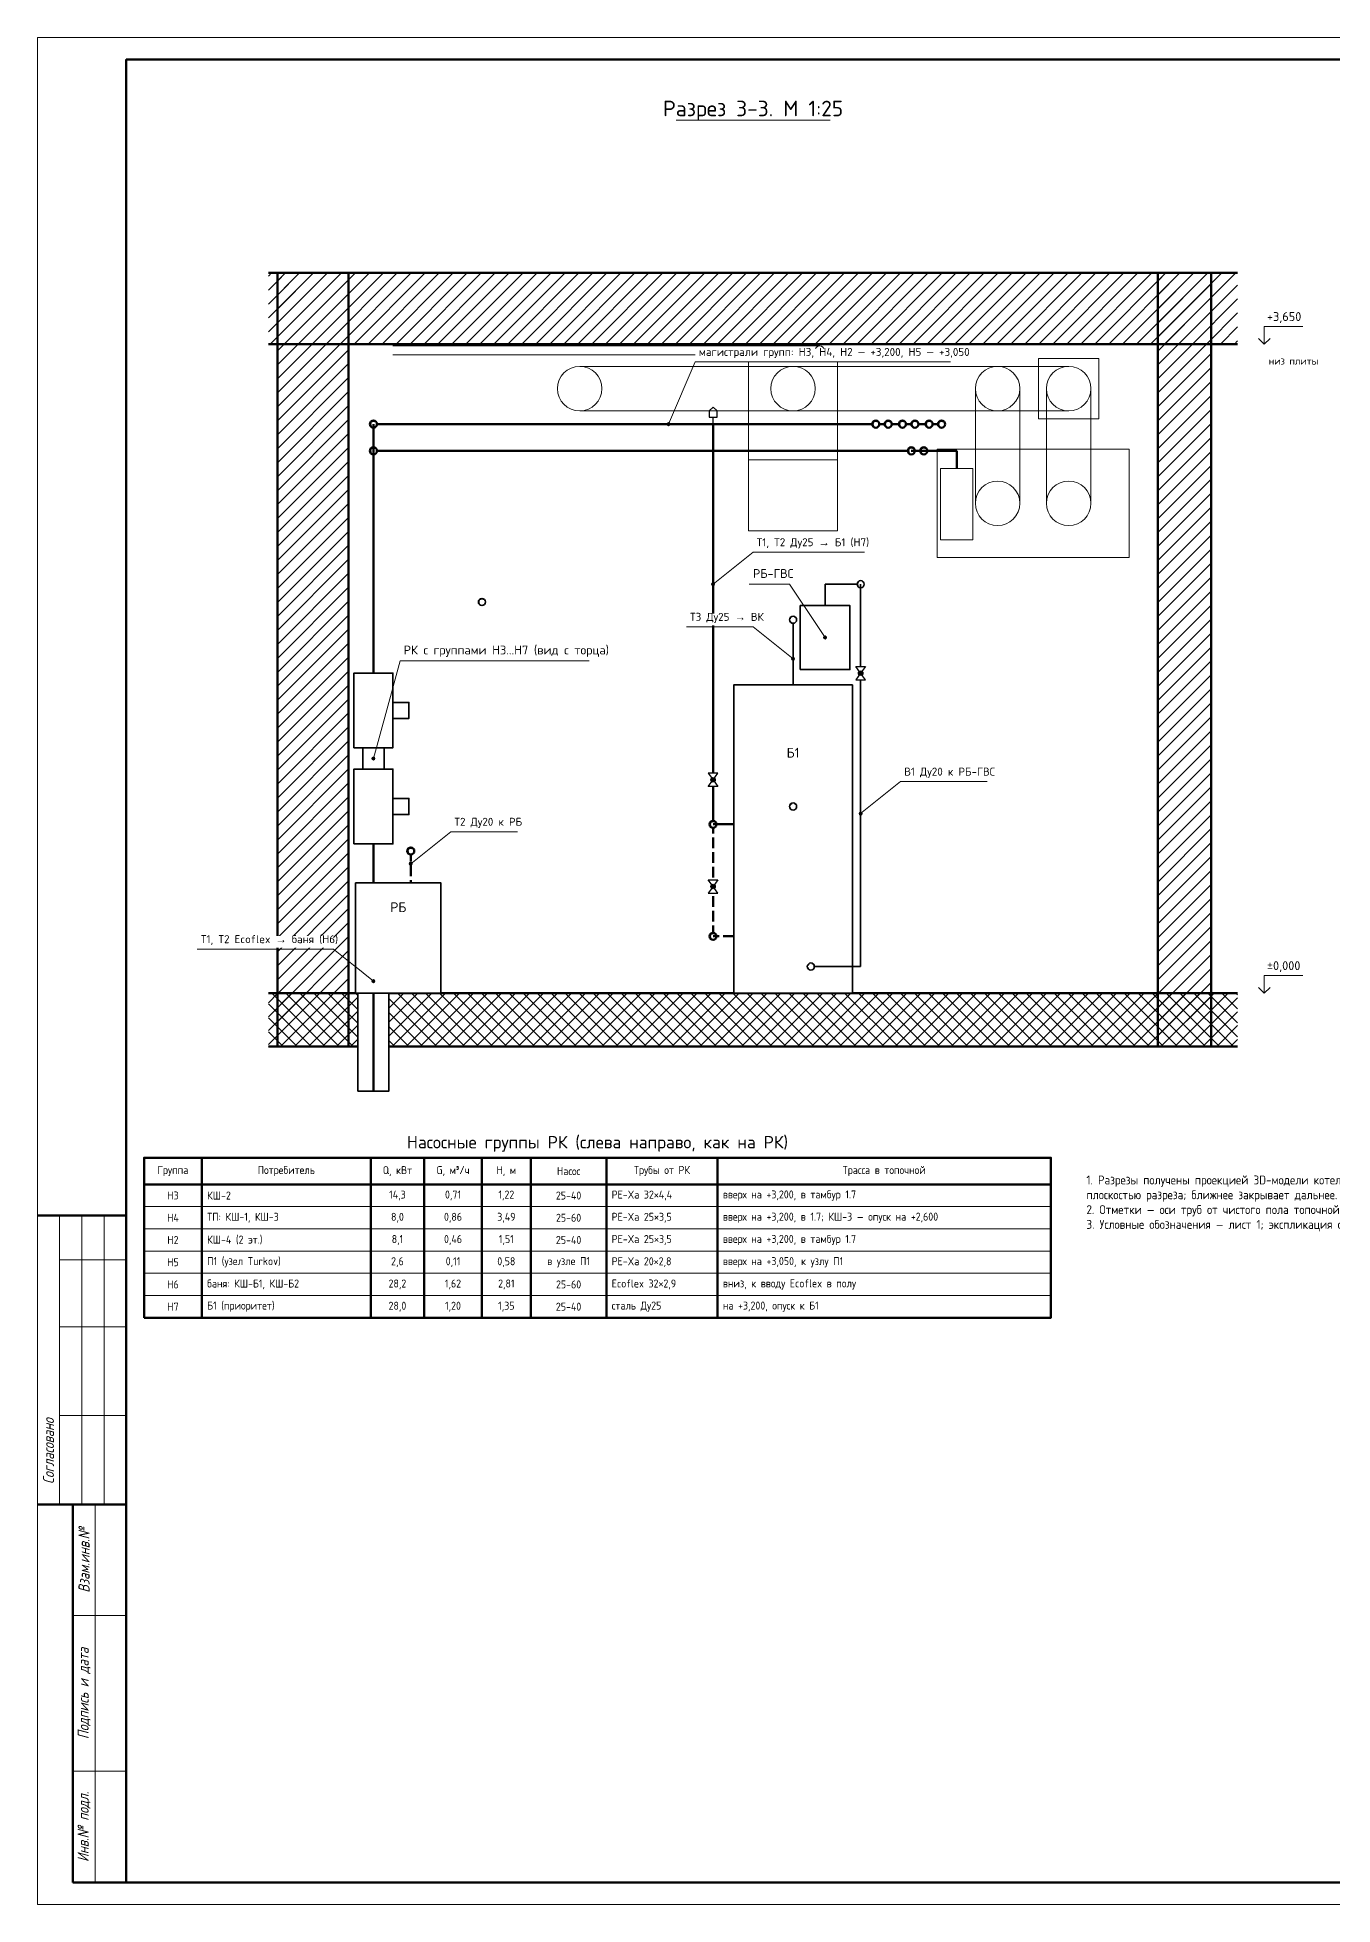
# Paper-space layout 'Лист' of a CAD drawing. Header units: millimetres. Extents: x 0 to 594, y 0 to 420.
# Drawn here: x 0 to 291.4, y 0 to 420 of the extents above; entities that cross this region are included whole.
import ezdxf
from ezdxf.enums import TextEntityAlignment as Align

# ---------------------------------------------------------------- set-up
doc = ezdxf.new("R2010")
doc.units = ezdxf.units.MM
doc.linetypes.add('ОВ_ШТРИХ', pattern=[330, 240, -90])
for name, color, linetype, lineweight in [('Рамка', 7, 'Continuous', 50), ('Таблицы', 7, 'Continuous', 18), ('Текст', 7, 'Continuous', 18), ('ТМ_арматура', 7, 'Continuous', 25), ('ТМ_В1', 150, 'Continuous', 35), ('ТМ_Г', 42, 'Continuous', 35), ('ТМ_марки', 7, 'Continuous', 18), ('ТМ_оборуд', 7, 'Continuous', 35), ('ТМ_ОВ', 8, 'Continuous', 13), ('ТМ_размеры', 7, 'Continuous', 13), ('ТМ_стены', 7, 'Continuous', 50), ('ТМ_Т1', 1, 'Continuous', 50), ('ТМ_Т11', 30, 'Continuous', 50), ('ТМ_Т2', 5, 'Continuous', 50), ('ТМ_Т21', 4, 'Continuous', 50), ('ТМ_Т3', 3, 'Continuous', 35), ('ТМ_Т4', 82, 'Continuous', 35), ('ТМ_штрих', 8, 'Continuous', 13), ('Тонкие', 8, 'Continuous', 13)]:
    doc.layers.add(name, color=color, linetype=linetype, lineweight=lineweight)
doc.styles.add('GOST', font='isocpeur.ttf', dxfattribs={"width": 0.9})
doc.styles.add('GOST_I', font='isocpeur.ttf', dxfattribs={"width": 0.8})

psp = doc.layouts.new('Лист')

# ---------------------------------------------------------------- hatches: boundary and pattern name
at = {"layer": 'ТМ_марки'}
h = psp.add_hatch(color=7, dxfattribs=at)
edge = h.paths.add_edge_path()
edge.add_arc((142, 333), 0.35, 0, 360)
h = psp.add_hatch(color=7, dxfattribs=at)
edge = h.paths.add_edge_path()
edge.add_arc((152, 297), 0.35, 0, 360)
at = {"layer": 'ТМ_штрих'}
h = psp.add_hatch(dxfattribs=at)
h.set_pattern_fill('ANSI31', scale=0.7)
h.paths.add_polyline_path([(52, 351), (270, 351), (270, 367), (52, 367)])
h = psp.add_hatch(dxfattribs=at)
h.set_pattern_fill('ANSI31', scale=0.7)
h.paths.add_polyline_path([(54.016, 193), (70.016, 193), (70.016, 367), (54.016, 367)])
h = psp.add_hatch(dxfattribs=at)
h.set_pattern_fill('ANSI31', scale=0.7)
h.paths.add_polyline_path([(252.016, 193), (264.016, 193), (264.016, 367), (252.016, 367)])
h = psp.add_hatch(dxfattribs=at)
h.set_pattern_fill('ANSI37', scale=0.7)
h.paths.add_polyline_path([(52, 193), (270, 193), (270, 205), (52, 205)])

# ---------------------------------------------------------------- linework, layer by layer
at = {"layer": 'Рамка', "lineweight": 50}
psp.add_lwpolyline([(20, 5), (589, 5), (589, 415), (20, 415)], close=True, dxfattribs=at)
at = {"layer": 'Таблицы', "lineweight": 18}
for p, q in [((143.675, 401.375), (178.325, 401.375)), ((24, 157), (228, 157)), ((24, 152), (228, 152)), ((24, 147), (228, 147)), ((24, 142), (228, 142)), ((24, 137), (228, 137)), ((24, 132), (228, 132))]:
    psp.add_line(p, q, dxfattribs=at)
at = {"layer": 'Таблицы', "lineweight": 50}
for p, q in [((37, 168), (37, 132)), ((75, 168), (75, 132)), ((87, 168), (87, 132)), ((100, 168), (100, 132)), ((111, 168), (111, 132)), ((128, 168), (128, 132)), ((153, 168), (153, 132)), ((24, 162), (228, 162)), ((0, 155), (20, 155)), ((0, 90), (20, 90)), ((8, 5), (8, 90)), ((8, 5), (20, 5))]:
    psp.add_line(p, q, dxfattribs=at)
at = {"layer": 'Таблицы'}
for p, q in [((5, 90), (5, 155)), ((10, 90), (10, 155)), ((15, 90), (15, 155)), ((5, 145), (20, 145)), ((5, 130), (20, 130)), ((5, 110), (20, 110)), ((13, 5), (13, 90)), ((8, 65), (20, 65)), ((8, 30), (20, 30))]:
    psp.add_line(p, q, dxfattribs=at)
at = {"layer": 'Таблицы', "lineweight": 50}
psp.add_lwpolyline([(24, 132), (228, 132), (228, 168), (24, 168)], close=True, dxfattribs=at)
at = {"layer": 'ТМ_арматура'}
psp.add_lwpolyline([(151.1, 334.6), (152.9, 334.6), (152.9, 336), (152, 336.8), (151.1, 336)], close=True, dxfattribs=at)
psp.add_lwpolyline([(152, 333), (152, 334.6)], dxfattribs=at)
at = {"layer": 'ТМ_В1'}
psp.add_lwpolyline([(185.2, 297), (177.2, 297)], dxfattribs=at)
at = {"layer": 'ТМ_марки'}
psp.add_lwpolyline([(142, 333), (148, 347)], dxfattribs=at)
for centre in [(142, 333), (152, 297)]:
    psp.add_circle(centre, 0.35, dxfattribs=at)
at = {"layer": 'ТМ_ОВ'}
for points in [[(80, 350.6), (176, 350.6)], [(80, 348.6), (176, 348.6)], [(216, 346), (122, 346)], [(170, 346), (232, 346)], [(211, 315.2), (211, 341)], [(221, 315.2), (221, 341)], [(227, 341), (227, 315.2)], [(237, 341), (237, 315.2)], [(216, 336), (122, 336)], [(170, 336), (232, 336)]]:
    psp.add_lwpolyline(points, dxfattribs=at)
for points in [[(160, 309), (180, 309), (180, 347), (160, 347)], [(225.2, 334.2), (238.8, 334.2), (238.8, 347.8), (225.2, 347.8)], [(160, 309), (180, 309), (180, 325), (160, 325)], [(202.4, 303), (245.6, 303), (245.6, 327.4), (202.4, 327.4)], [(203.2, 307), (210.4, 307), (210.4, 323), (203.2, 323)]]:
    psp.add_lwpolyline(points, close=True, dxfattribs=at)
for centre, radius in [((176, 349.6), 1), ((122, 341), 5), ((170, 341), 5), ((216, 341), 5), ((232, 341), 5), ((216, 315.2), 5), ((232, 315.2), 5)]:
    psp.add_circle(centre, radius, dxfattribs=at)
at = {"layer": 'ТМ_размеры'}
for points in [[(276, 351), (276, 355)], [(276, 355), (284.64, 355)], [(274.7, 352.3), (276, 351), (277.3, 352.3)], [(274.7, 206.3), (276, 205), (277.3, 206.3)], [(276, 205), (276, 209)], [(276, 209), (284.64, 209)]]:
    psp.add_lwpolyline(points, dxfattribs=at)
at = {"layer": 'ТМ_стены'}
for points in [[(52, 367), (270, 367)], [(52, 351), (270, 351)], [(52, 205), (270, 205)], [(52, 193), (270, 193)]]:
    psp.add_lwpolyline(points, dxfattribs=at)
for points in [[(54.016, 193), (70.016, 193), (70.016, 367), (54.016, 367)], [(252.016, 193), (264.016, 193), (264.016, 367), (252.016, 367)]]:
    psp.add_lwpolyline(points, close=True, dxfattribs=at)
at = {"layer": 'ТМ_Т1'}
for points in [[(75.6, 333), (152, 333)], [(152, 333), (152, 243)], [(206.8, 327), (206.8, 323)]]:
    psp.add_lwpolyline(points, dxfattribs=at)
at = {"layer": 'ТМ_Т2', "linetype": 'ОВ_ШТРИХ', "ltscale": 0.01}
for points in [[(152, 333), (75.6, 333)], [(75.6, 333), (75.6, 277)], [(152, 217.8), (152, 333)], [(206.8, 323), (206.8, 327)], [(75.6, 219.4), (75.6, 238.6)]]:
    psp.add_lwpolyline(points, dxfattribs=at)
at = {"layer": 'Тонкие'}
psp.add_lwpolyline([(0, 0), (594, 0), (594, 420), (0, 420)], close=True, dxfattribs=at)

# ---------------------------------------------------------------- texts
at = {"layer": 'Текст', "style": 'GOST'}
for s, height, p in [('Разрез 3-3. М 1:25', 3.5, (161, 404)), ('Насосные группы РК (слева направо, как на РК)', 2.8, (126, 171.5))]:
    psp.add_text(s, height=height, dxfattribs=at).set_placement(p, align=Align.MIDDLE_CENTER)
for s, insert, char_height, width, attachment_point in [('Группа', (30.5, 165), 1.8, 11, 5), ('Потребитель', (56, 165), 1.8, 36, 5), ('Q, кВт', (81, 165), 1.8, 10, 5), ('G, м³/ч', (93.5, 165), 1.8, 11, 5), ('H, м', (105.5, 165), 1.8, 9, 5), ('Насос', (119.5, 165), 1.8, 15, 5), ('Трубы от РК', (140.5, 165), 1.8, 23, 5), ('Трасса в топочной', (190.5, 165), 1.8, 73, 5), ('1. Разрезы получены проекцией 3D-модели котельной; положение разрезов — на плане (лист 2). Показано все, что за плоскостью разреза; ближнее закрывает дальнее.\\P2. Отметки — оси труб от чистого пола топочной ±0,000. П1, воздуховоды и шумоглушители (ОВ) — тонкой линией, для увязки.\\P3. Условные обозначения — лист 1; экспликация оборудования — лист 2.', (236, 164), 2, 140, 1), ('Н3', (30.5, 159.5), 1.8, 11, 5), ('КШ-2', (38.2, 159.5), 1.8, 35.6, 4), ('14,3', (81, 159.5), 1.8, 10, 5), ('0,71', (93.5, 159.5), 1.8, 11, 5), ('1,22', (105.5, 159.5), 1.8, 9, 5), ('25-40', (119.5, 159.5), 1.8, 15, 5), ('PE-Xa 32×4,4', (129.2, 159.5), 1.8, 22.6, 4), ('вверх на +3,200, в тамбур 1.7', (154.2, 159.5), 1.8, 72.6, 4), ('Н4', (30.5, 154.5), 1.8, 11, 5), ('ТП: КШ-1, КШ-3', (38.2, 154.5), 1.8, 35.6, 4), ('8,0', (81, 154.5), 1.8, 10, 5), ('0,86', (93.5, 154.5), 1.8, 11, 5), ('3,49', (105.5, 154.5), 1.8, 9, 5), ('25-60', (119.5, 154.5), 1.8, 15, 5), ('PE-Xa 25×3,5', (129.2, 154.5), 1.8, 22.6, 4), ('вверх на +3,200, в 1.7; КШ-3 — опуск на +2,600', (154.2, 154.5), 1.8, 72.6, 4), ('Н2', (30.5, 149.5), 1.8, 11, 5), ('КШ-4 (2 эт.)', (38.2, 149.5), 1.8, 35.6, 4), ('8,1', (81, 149.5), 1.8, 10, 5), ('0,46', (93.5, 149.5), 1.8, 11, 5), ('1,51', (105.5, 149.5), 1.8, 9, 5), ('25-40', (119.5, 149.5), 1.8, 15, 5), ('PE-Xa 25×3,5', (129.2, 149.5), 1.8, 22.6, 4), ('вверх на +3,200, в тамбур 1.7', (154.2, 149.5), 1.8, 72.6, 4), ('Н5', (30.5, 144.5), 1.8, 11, 5), ('П1 (узел Turkov)', (38.2, 144.5), 1.8, 35.6, 4), ('2,6', (81, 144.5), 1.8, 10, 5), ('0,11', (93.5, 144.5), 1.8, 11, 5), ('0,58', (105.5, 144.5), 1.8, 9, 5), ('в узле П1', (119.5, 144.5), 1.8, 15, 5), ('PE-Xa 20×2,8', (129.2, 144.5), 1.8, 22.6, 4), ('вверх на +3,050, к узлу П1', (154.2, 144.5), 1.8, 72.6, 4), ('Н6', (30.5, 139.5), 1.8, 11, 5), ('баня: КШ-Б1, КШ-Б2', (38.2, 139.5), 1.8, 35.6, 4), ('28,2', (81, 139.5), 1.8, 10, 5), ('1,62', (93.5, 139.5), 1.8, 11, 5), ('2,81', (105.5, 139.5), 1.8, 9, 5), ('25-60', (119.5, 139.5), 1.8, 15, 5), ('Ecoflex 32×2,9', (129.2, 139.5), 1.8, 22.6, 4), ('вниз, к вводу Ecoflex в полу', (154.2, 139.5), 1.8, 72.6, 4), ('Н7', (30.5, 134.5), 1.8, 11, 5), ('Б1 (приоритет)', (38.2, 134.5), 1.8, 35.6, 4), ('28,0', (81, 134.5), 1.8, 10, 5), ('1,20', (93.5, 134.5), 1.8, 11, 5), ('1,35', (105.5, 134.5), 1.8, 9, 5), ('25-40', (119.5, 134.5), 1.8, 15, 5), ('сталь Ду25', (129.2, 134.5), 1.8, 22.6, 4), ('на +3,200, опуск к Б1', (154.2, 134.5), 1.8, 72.6, 4)]:
    psp.add_mtext(s, dxfattribs=dict(at, insert=insert, char_height=char_height, width=width, attachment_point=attachment_point))
at = {"layer": 'Текст', "char_height": 2.5, "attachment_point": 5, "rotation": 90, "style": 'GOST_I'}
for s, insert in [('{\\W0.8;\\Q15;Согласовано}', (2.5, 102)), ('{\\W0.8;\\Q15;Взам.инв.№}', (10.5, 77.5)), ('{\\W0.8;\\Q15;Подпись и дата}', (10.5, 47.5)), ('{\\W0.8;\\Q15;Инв.№ подл.}', (10.5, 17.5))]:
    psp.add_mtext(s, dxfattribs=dict(at, insert=insert))
at = {"layer": 'ТМ_размеры', "style": 'GOST'}
for s, p in [('+3,650', (276.6, 355.6)), ('±0,000', (276.6, 209.6))]:
    psp.add_text(s, height=2, dxfattribs=at).set_placement(p, align=Align.BOTTOM_LEFT)
psp.add_text('низ плиты', height=1.6, dxfattribs=at).set_placement((277, 348), align=Align.TOP_LEFT)

# ---------------------------------------------------------------- next in the draw order: wipeouts: each hides what was drawn before it
for points in [[(148, 347.3), (205.4, 347.3), (205.4, 349.95), (148, 349.95)], [(184.64, 296.44), (185.76, 296.44), (185.76, 297.56), (184.64, 297.56)], [(99.44, 292.44), (100.56, 292.44), (100.56, 293.56), (99.44, 293.56)], [(171.6, 277.8), (182.8, 277.8), (182.8, 292.2), (171.6, 292.2)], [(71.2, 260.2), (80, 260.2), (80, 277), (71.2, 277)], [(156.66, 205), (183.34, 205), (183.34, 274.36), (156.66, 274.36)], [(71.2, 238.6), (80, 238.6), (80, 255.4), (71.2, 255.4)], [(150.9, 251.5), (153.1, 251.5), (153.1, 254.5), (150.9, 254.5)], [(151.44, 242.44), (152.56, 242.44), (152.56, 243.56), (151.44, 243.56)], [(150.9, 227.5), (153.1, 227.5), (153.1, 230.5), (150.9, 230.5)], [(75.04, 218.84), (76.16, 218.84), (76.16, 219.96), (75.04, 219.96)], [(151.44, 217.24), (152.56, 217.24), (152.56, 218.36), (151.44, 218.36)]]:
    psp.add_wipeout(points)

# ---------------------------------------------------------------- next in the draw order: hatches: boundary and pattern name
at = {"layer": 'ТМ_арматура'}
h = psp.add_hatch(color=7, dxfattribs=at)
edge = h.paths.add_edge_path()
edge.add_arc((152, 253), 0.5, 0, 360)
h = psp.add_hatch(color=7, dxfattribs=at)
edge = h.paths.add_edge_path()
edge.add_arc((152, 229), 0.5, 0, 360)
at = {"layer": 'ТМ_марки'}
h = psp.add_hatch(color=7, dxfattribs=at)
edge = h.paths.add_edge_path()
edge.add_arc((177.2, 285), 0.35, 0, 360)
h = psp.add_hatch(color=7, dxfattribs=at)
edge = h.paths.add_edge_path()
edge.add_arc((170, 280.216), 0.35, 0, 360)
h = psp.add_hatch(color=7, dxfattribs=at)
edge = h.paths.add_edge_path()
edge.add_arc((185.2, 245.4), 0.35, 0, 360)

# ---------------------------------------------------------------- next in the draw order: linework, layer by layer
at = {"layer": 'ТМ_арматура'}
for points in [[(152, 253), (153.1, 254.5), (150.9, 254.5)], [(152, 253), (153.1, 251.5), (150.9, 251.5)], [(152, 229), (150.9, 230.5), (153.1, 230.5)], [(152, 229), (150.9, 227.5), (153.1, 227.5)]]:
    psp.add_lwpolyline(points, close=True, dxfattribs=at)
for centre in [(152, 253), (152, 229)]:
    psp.add_circle(centre, 0.5, dxfattribs=at)
at = {"layer": 'ТМ_В1'}
for points in [[(177.2, 297), (177.2, 292.2)], [(185.2, 211), (185.2, 297)], [(174, 211), (185.2, 211)]]:
    psp.add_lwpolyline(points, dxfattribs=at)
psp.add_circle((185.2, 297), 0.8, dxfattribs=at)
at = {"layer": 'ТМ_Г'}
psp.add_circle((100, 293), 0.8, dxfattribs=at)
at = {"layer": 'ТМ_марки'}
for points in [[(148, 347), (205.4, 347)], [(185.2, 245.4), (194.2, 252.6)]]:
    psp.add_lwpolyline(points, dxfattribs=at)
for centre in [(177.2, 285), (170, 280.216), (185.2, 245.4)]:
    psp.add_circle(centre, 0.35, dxfattribs=at)
at = {"layer": 'ТМ_оборуд'}
for points in [[(171.6, 277.8), (182.8, 277.8), (182.8, 292.2), (171.6, 292.2)], [(71.2, 260.2), (80, 260.2), (80, 277), (71.2, 277)], [(156.66, 205), (183.34, 205), (183.34, 274.36), (156.66, 274.36)], [(71.2, 238.6), (80, 238.6), (80, 255.4), (71.2, 255.4)]]:
    psp.add_lwpolyline(points, close=True, dxfattribs=at)
at = {"layer": 'ТМ_Т1'}
for points in [[(75.6, 277), (75.6, 333)], [(152, 243), (156.66, 243)], [(75.6, 238.6), (75.6, 224.2)]]:
    psp.add_lwpolyline(points, dxfattribs=at)
psp.add_circle((152, 243), 0.8, dxfattribs=at)
at = {"layer": 'ТМ_Т2', "linetype": 'ОВ_ШТРИХ', "ltscale": 0.01}
for points in [[(75.6, 327), (75.6, 277)], [(75.6, 183), (75.6, 219.4)], [(156.66, 217.8), (152, 217.8)]]:
    psp.add_lwpolyline(points, dxfattribs=at)
at = {"layer": 'ТМ_Т2'}
for centre in [(75.6, 219.4), (152, 217.8)]:
    psp.add_circle(centre, 0.8, dxfattribs=at)
at = {"layer": 'ТМ_Т3'}
psp.add_lwpolyline([(170, 274.36), (170, 289)], dxfattribs=at)

# ---------------------------------------------------------------- next in the draw order: texts
at = {"layer": 'ТМ_марки', "style": 'GOST'}
psp.add_text('магистрали групп: Н3, Н4, Н2 — +3,200, Н5 — +3,050', height=1.8, dxfattribs=at).set_placement((148.8, 347.8), align=Align.BOTTOM_LEFT)
psp.add_text('Б1', height=2.2, dxfattribs=at).set_placement((170, 259.101), align=Align.MIDDLE_CENTER)

# ---------------------------------------------------------------- next in the draw order: wipeouts: each hides what was drawn before it
for points in [[(75.04, 326.44), (76.16, 326.44), (76.16, 327.56), (75.04, 327.56)], [(169.44, 288.44), (170.56, 288.44), (170.56, 289.56), (169.44, 289.56)], [(184.1, 275.5), (186.3, 275.5), (186.3, 278.5), (184.1, 278.5)], [(80, 266.8), (83.6, 266.8), (83.6, 270.4), (80, 270.4)], [(194.2, 252.9), (213.656, 252.9), (213.656, 255.55), (194.2, 255.55)], [(80, 245.2), (83.6, 245.2), (83.6, 248.8), (80, 248.8)], [(169.44, 246.44), (170.56, 246.44), (170.56, 247.56), (169.44, 247.56)], [(75.04, 223.64), (76.16, 223.64), (76.16, 224.76), (75.04, 224.76)], [(173.44, 210.44), (174.56, 210.44), (174.56, 211.56), (173.44, 211.56)], [(72.1, 183), (79.1, 183), (79.1, 205.8), (72.1, 205.8)]]:
    psp.add_wipeout(points)

# ---------------------------------------------------------------- next in the draw order: hatches: boundary and pattern name
at = {"layer": 'ТМ_арматура'}
h = psp.add_hatch(color=7, dxfattribs=at)
edge = h.paths.add_edge_path()
edge.add_arc((185.2, 277), 0.5, 0, 360)

# ---------------------------------------------------------------- next in the draw order: linework, layer by layer
for points in [[(185.2, 277), (184.1, 278.5), (186.3, 278.5)], [(185.2, 277), (184.1, 275.5), (186.3, 275.5)]]:
    psp.add_lwpolyline(points, close=True, dxfattribs=at)
psp.add_circle((185.2, 277), 0.5, dxfattribs=at)
at = {"layer": 'ТМ_В1'}
psp.add_circle((174, 211), 0.8, dxfattribs=at)
at = {"layer": 'ТМ_марки'}
for points in [[(177.2, 285), (169.2, 297)], [(170, 280.216), (161, 287.416)], [(194.2, 252.6), (213.656, 252.6)]]:
    psp.add_lwpolyline(points, dxfattribs=at)
at = {"layer": 'ТМ_оборуд'}
for points in [[(80, 266.8), (83.6, 266.8), (83.6, 270.4), (80, 270.4)], [(80, 245.2), (83.6, 245.2), (83.6, 248.8), (80, 248.8)], [(72.1, 183), (79.1, 183), (79.1, 205.8), (72.1, 205.8)]]:
    psp.add_lwpolyline(points, close=True, dxfattribs=at)
at = {"layer": 'ТМ_Т1'}
for points in [[(75.6, 327), (196.6, 327)], [(75.6, 224.2), (75.6, 183)]]:
    psp.add_lwpolyline(points, dxfattribs=at)
psp.add_circle((75.6, 224.2), 0.8, dxfattribs=at)
at = {"layer": 'ТМ_Т2', "linetype": 'ОВ_ШТРИХ', "ltscale": 0.01}
psp.add_lwpolyline([(199.4, 327), (75.6, 327)], dxfattribs=at)
at = {"layer": 'ТМ_Т2'}
psp.add_circle((75.6, 327), 0.8, dxfattribs=at)
at = {"layer": 'ТМ_Т3'}
psp.add_circle((170, 289), 0.8, dxfattribs=at)
at = {"layer": 'ТМ_Т4'}
psp.add_circle((170, 247), 0.8, dxfattribs=at)

# ---------------------------------------------------------------- next in the draw order: texts
at = {"layer": 'ТМ_марки', "style": 'GOST'}
psp.add_text('В1 Ду20 к РБ-ГВС', height=1.8, dxfattribs=at).set_placement((195, 253.4), align=Align.BOTTOM_LEFT)

# ---------------------------------------------------------------- next in the draw order: wipeouts: each hides what was drawn before it
for points in [[(75.04, 326.44), (76.16, 326.44), (76.16, 327.56), (75.04, 327.56)], [(198.84, 326.44), (199.96, 326.44), (199.96, 327.56), (198.84, 327.56)], [(160.16, 297.3), (169.2, 297.3), (169.2, 300.2), (160.16, 300.2)], [(146.008, 287.716), (161, 287.716), (161, 290.366), (146.008, 290.366)], [(71.2, 260.2), (80, 260.2), (80, 277), (71.2, 277)], [(71.6, 205), (90.8, 205), (90.8, 229.8), (71.6, 229.8)]]:
    psp.add_wipeout(points)

# ---------------------------------------------------------------- next in the draw order: hatches: boundary and pattern name
at = {"layer": 'ТМ_марки'}
h = psp.add_hatch(color=7, dxfattribs=at)
edge = h.paths.add_edge_path()
edge.add_arc((75.6, 207.72), 0.35, 0, 360)

# ---------------------------------------------------------------- next in the draw order: linework, layer by layer
for points in [[(152, 297), (161, 304.2)], [(160.16, 297), (169.2, 297)], [(146.008, 287.416), (161, 287.416)], [(75.6, 207.72), (66.6, 214.92)]]:
    psp.add_lwpolyline(points, dxfattribs=at)
psp.add_circle((75.6, 207.72), 0.35, dxfattribs=at)
at = {"layer": 'ТМ_оборуд'}
for points in [[(71.2, 260.2), (80, 260.2), (80, 277), (71.2, 277)], [(71.6, 205), (90.8, 205), (90.8, 229.8), (71.6, 229.8)]]:
    psp.add_lwpolyline(points, close=True, dxfattribs=at)
at = {"layer": 'ТМ_Т1'}
psp.add_lwpolyline([(75.6, 277), (75.6, 327)], dxfattribs=at)
psp.add_circle((75.6, 327), 0.8, dxfattribs=at)
at = {"layer": 'ТМ_Т2', "linetype": 'ОВ_ШТРИХ', "ltscale": 0.01}
for points in [[(75.6, 333), (75.6, 277)], [(206.8, 327), (199.4, 327)], [(84, 237), (84, 229.8)]]:
    psp.add_lwpolyline(points, dxfattribs=at)
at = {"layer": 'ТМ_Т2'}
psp.add_circle((199.4, 327), 0.8, dxfattribs=at)

# ---------------------------------------------------------------- next in the draw order: texts
at = {"layer": 'ТМ_марки', "style": 'GOST'}
for s, height, p in [('РБ-ГВС', 2, (160.96, 297.8)), ('Т3 Ду25 → ВК', 1.8, (146.808, 288.216))]:
    psp.add_text(s, height=height, dxfattribs=at).set_placement(p, align=Align.BOTTOM_LEFT)
psp.add_text('РБ', height=2.2, dxfattribs=at).set_placement((81.2, 224.344), align=Align.MIDDLE_CENTER)

# ---------------------------------------------------------------- next in the draw order: wipeouts: each hides what was drawn before it
for points in [[(75.04, 332.44), (76.16, 332.44), (76.16, 333.56), (75.04, 333.56)], [(196.04, 326.44), (197.16, 326.44), (197.16, 327.56), (196.04, 327.56)], [(161, 304.5), (186.036, 304.5), (186.036, 307.15), (161, 307.15)], [(73.2, 255.4), (78, 255.4), (78, 260.2), (73.2, 260.2)], [(83.44, 236.44), (84.56, 236.44), (84.56, 237.56), (83.44, 237.56)], [(35.984, 215.22), (66.6, 215.22), (66.6, 217.87), (35.984, 217.87)]]:
    psp.add_wipeout(points)

# ---------------------------------------------------------------- next in the draw order: hatches: boundary and pattern name
at = {"layer": 'ТМ_марки'}
h = psp.add_hatch(color=7, dxfattribs=at)
edge = h.paths.add_edge_path()
edge.add_arc((84, 234.12), 0.35, 0, 360)

# ---------------------------------------------------------------- next in the draw order: linework, layer by layer
for points in [[(161, 304.2), (186.036, 304.2)], [(84, 234.12), (93, 241.32)], [(35.984, 214.92), (66.6, 214.92)]]:
    psp.add_lwpolyline(points, dxfattribs=at)
psp.add_circle((84, 234.12), 0.35, dxfattribs=at)
at = {"layer": 'ТМ_оборуд'}
psp.add_lwpolyline([(73.2, 255.4), (78, 255.4), (78, 260.2), (73.2, 260.2)], close=True, dxfattribs=at)
at = {"layer": 'ТМ_Т1'}
for points in [[(75.6, 333), (200.6, 333)], [(196.6, 327), (206.8, 327)]]:
    psp.add_lwpolyline(points, dxfattribs=at)
psp.add_circle((196.6, 327), 0.8, dxfattribs=at)
at = {"layer": 'ТМ_Т2', "linetype": 'ОВ_ШТРИХ', "ltscale": 0.01}
psp.add_lwpolyline([(203.4, 333), (75.6, 333)], dxfattribs=at)
at = {"layer": 'ТМ_Т2'}
for centre in [(75.6, 333), (84, 237)]:
    psp.add_circle(centre, 0.8, dxfattribs=at)

# ---------------------------------------------------------------- next in the draw order: texts
at = {"layer": 'ТМ_марки', "style": 'GOST'}
for s, p in [('Т1, Т2 Ду25 → Б1 (Н7)', (161.8, 305)), ('Т1, Т2 Ecoflex → баня (Н6)', (36.784, 215.72))]:
    psp.add_text(s, height=1.8, dxfattribs=at).set_placement(p, align=Align.BOTTOM_LEFT)

# ---------------------------------------------------------------- next in the draw order: wipeouts: each hides what was drawn before it
for points in [[(75.04, 332.44), (76.16, 332.44), (76.16, 333.56), (75.04, 333.56)], [(202.84, 332.44), (203.96, 332.44), (203.96, 333.56), (202.84, 333.56)], [(71.2, 260.2), (80, 260.2), (80, 277), (71.2, 277)], [(93, 241.62), (107.992, 241.62), (107.992, 244.27), (93, 244.27)]]:
    psp.add_wipeout(points)

# ---------------------------------------------------------------- next in the draw order: linework, layer by layer
at = {"layer": 'ТМ_марки'}
psp.add_lwpolyline([(93, 241.32), (107.992, 241.32)], dxfattribs=at)
at = {"layer": 'ТМ_оборуд'}
psp.add_lwpolyline([(71.2, 260.2), (80, 260.2), (80, 277), (71.2, 277)], close=True, dxfattribs=at)
at = {"layer": 'ТМ_Т1'}
psp.add_lwpolyline([(75.6, 277), (75.6, 333)], dxfattribs=at)
psp.add_circle((75.6, 333), 0.8, dxfattribs=at)
at = {"layer": 'ТМ_Т2'}
psp.add_circle((203.4, 333), 0.8, dxfattribs=at)
at = {"layer": 'ТМ_Т21', "linetype": 'ОВ_ШТРИХ', "ltscale": 0.01}
psp.add_lwpolyline([(75.6, 333), (75.6, 277)], dxfattribs=at)

# ---------------------------------------------------------------- next in the draw order: texts
at = {"layer": 'ТМ_марки', "style": 'GOST'}
psp.add_text('Т2 Ду20 к РБ', height=1.8, dxfattribs=at).set_placement((93.8, 242.12), align=Align.BOTTOM_LEFT)

# ---------------------------------------------------------------- next in the draw order: wipeouts: each hides what was drawn before it
for points in [[(75.04, 332.44), (76.16, 332.44), (76.16, 333.56), (75.04, 333.56)], [(200.04, 332.44), (201.16, 332.44), (201.16, 333.56), (200.04, 333.56)], [(80, 266.8), (83.6, 266.8), (83.6, 270.4), (80, 270.4)]]:
    psp.add_wipeout(points)

# ---------------------------------------------------------------- next in the draw order: linework, layer by layer
at = {"layer": 'ТМ_оборуд'}
psp.add_lwpolyline([(80, 266.8), (83.6, 266.8), (83.6, 270.4), (80, 270.4)], close=True, dxfattribs=at)
at = {"layer": 'ТМ_Т1'}
psp.add_circle((200.6, 333), 0.8, dxfattribs=at)
at = {"layer": 'ТМ_Т11'}
psp.add_lwpolyline([(75.6, 333), (194.6, 333)], dxfattribs=at)
at = {"layer": 'ТМ_Т21', "linetype": 'ОВ_ШТРИХ', "ltscale": 0.01}
psp.add_lwpolyline([(197.4, 333), (75.6, 333)], dxfattribs=at)
at = {"layer": 'ТМ_Т21'}
psp.add_circle((75.6, 333), 0.8, dxfattribs=at)

# ---------------------------------------------------------------- next in the draw order: wipeouts: each hides what was drawn before it
for points in [[(75.04, 332.44), (76.16, 332.44), (76.16, 333.56), (75.04, 333.56)], [(196.84, 332.44), (197.96, 332.44), (197.96, 333.56), (196.84, 333.56)], [(71.2, 260.2), (80, 260.2), (80, 277), (71.2, 277)]]:
    psp.add_wipeout(points)

# ---------------------------------------------------------------- next in the draw order: linework, layer by layer
at = {"layer": 'ТМ_оборуд'}
psp.add_lwpolyline([(71.2, 260.2), (80, 260.2), (80, 277), (71.2, 277)], close=True, dxfattribs=at)
at = {"layer": 'ТМ_Т11'}
psp.add_lwpolyline([(75.6, 277), (75.6, 333)], dxfattribs=at)
psp.add_circle((75.6, 333), 0.8, dxfattribs=at)
at = {"layer": 'ТМ_Т2', "linetype": 'ОВ_ШТРИХ', "ltscale": 0.01}
psp.add_lwpolyline([(75.6, 333), (75.6, 277)], dxfattribs=at)
at = {"layer": 'ТМ_Т21'}
psp.add_circle((197.4, 333), 0.8, dxfattribs=at)

# ---------------------------------------------------------------- next in the draw order: wipeouts: each hides what was drawn before it
for points in [[(75.04, 332.44), (76.16, 332.44), (76.16, 333.56), (75.04, 333.56)], [(194.04, 332.44), (195.16, 332.44), (195.16, 333.56), (194.04, 333.56)], [(80, 266.8), (83.6, 266.8), (83.6, 270.4), (80, 270.4)]]:
    psp.add_wipeout(points)

# ---------------------------------------------------------------- next in the draw order: linework, layer by layer
at = {"layer": 'ТМ_оборуд'}
psp.add_lwpolyline([(80, 266.8), (83.6, 266.8), (83.6, 270.4), (80, 270.4)], close=True, dxfattribs=at)
at = {"layer": 'ТМ_Т1'}
psp.add_lwpolyline([(75.6, 333), (188.6, 333)], dxfattribs=at)
at = {"layer": 'ТМ_Т11'}
psp.add_circle((194.6, 333), 0.8, dxfattribs=at)
at = {"layer": 'ТМ_Т2', "linetype": 'ОВ_ШТРИХ', "ltscale": 0.01}
psp.add_lwpolyline([(191.4, 333), (75.6, 333)], dxfattribs=at)
at = {"layer": 'ТМ_Т2'}
psp.add_circle((75.6, 333), 0.8, dxfattribs=at)

# ---------------------------------------------------------------- next in the draw order: wipeouts: each hides what was drawn before it
for points in [[(75.04, 332.44), (76.16, 332.44), (76.16, 333.56), (75.04, 333.56)], [(190.84, 332.44), (191.96, 332.44), (191.96, 333.56), (190.84, 333.56)], [(71.2, 260.2), (80, 260.2), (80, 277), (71.2, 277)]]:
    psp.add_wipeout(points)

# ---------------------------------------------------------------- next in the draw order: hatches: boundary and pattern name
at = {"layer": 'ТМ_марки'}
h = psp.add_hatch(color=7, dxfattribs=at)
edge = h.paths.add_edge_path()
edge.add_arc((75.6, 257.8), 0.35, 0, 360)

# ---------------------------------------------------------------- next in the draw order: linework, layer by layer
psp.add_circle((75.6, 257.8), 0.35, dxfattribs=at)
at = {"layer": 'ТМ_оборуд'}
psp.add_lwpolyline([(71.2, 260.2), (80, 260.2), (80, 277), (71.2, 277)], close=True, dxfattribs=at)
at = {"layer": 'ТМ_Т1'}
psp.add_lwpolyline([(75.6, 277), (75.6, 333)], dxfattribs=at)
psp.add_circle((75.6, 333), 0.8, dxfattribs=at)
at = {"layer": 'ТМ_Т2'}
psp.add_circle((191.4, 333), 0.8, dxfattribs=at)

# ---------------------------------------------------------------- next in the draw order: wipeouts: each hides what was drawn before it
for points in [[(188.04, 332.44), (189.16, 332.44), (189.16, 333.56), (188.04, 333.56)], [(80, 266.8), (83.6, 266.8), (83.6, 270.4), (80, 270.4)]]:
    psp.add_wipeout(points)

# ---------------------------------------------------------------- next in the draw order: linework, layer by layer
at = {"layer": 'ТМ_марки'}
psp.add_lwpolyline([(75.6, 257.8), (81.6, 279.8)], dxfattribs=at)
at = {"layer": 'ТМ_оборуд'}
psp.add_lwpolyline([(80, 266.8), (83.6, 266.8), (83.6, 270.4), (80, 270.4)], close=True, dxfattribs=at)
at = {"layer": 'ТМ_Т1'}
psp.add_circle((188.6, 333), 0.8, dxfattribs=at)

# ---------------------------------------------------------------- next in the draw order: wipeouts: each hides what was drawn before it
psp.add_wipeout([(81.6, 280.1), (124.12, 280.1), (124.12, 283), (81.6, 283)])

# ---------------------------------------------------------------- next in the draw order: linework, layer by layer
at = {"layer": 'ТМ_марки'}
psp.add_lwpolyline([(81.6, 279.8), (124.12, 279.8)], dxfattribs=at)

# ---------------------------------------------------------------- next in the draw order: texts
at = {"layer": 'ТМ_марки', "style": 'GOST'}
psp.add_text('РК с группами Н3...Н7 (вид с торца)', height=2, dxfattribs=at).set_placement((82.4, 280.6), align=Align.BOTTOM_LEFT)

doc.saveas('drawing.dxf')
